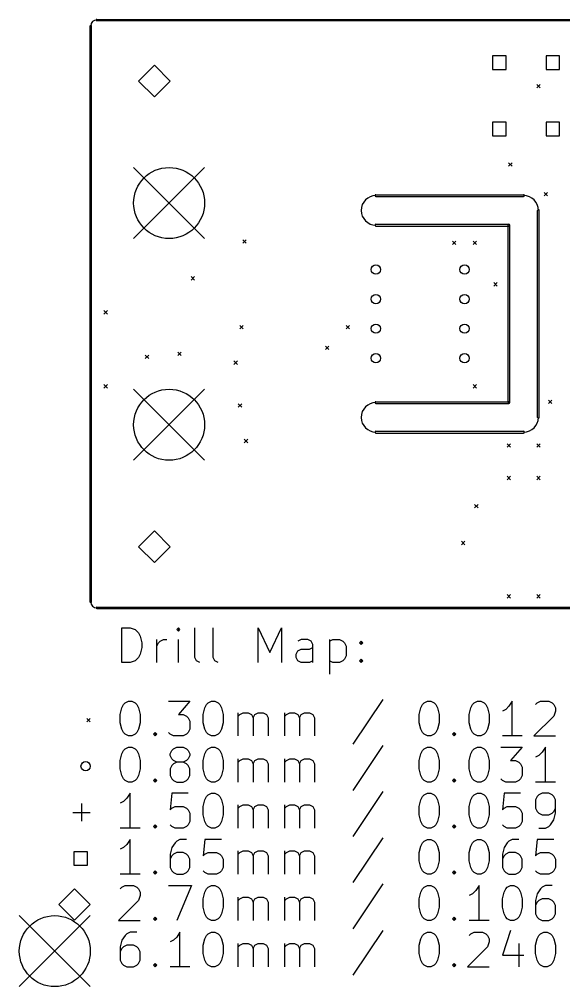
# Model space of a CAD drawing. Extents: x 98.2 to 183.9, y -141 to -57.9.
# Drawn here: x 98.2 to 145, y -141 to -57.9 of the extents above; entities that cross this region are included whole.
import ezdxf

# ---------------------------------------------------------------- set-up
doc = ezdxf.new("R2010")
doc.units = 0
doc.header["$MEASUREMENT"] = 0
doc.layers.add('BLACK', color=7, linetype='CONTINUOUS')

msp = doc.modelspace()

# ---------------------------------------------------------------- linework, layer by layer
at = {"layer": 'Black'}
for p, q in [((104.895, -57.885), (183.395, -57.885)), ((104.895, -57.985), (183.395, -57.985)), ((104.345, -107.935), (104.345, -58.435)), ((104.445, -107.935), (104.445, -58.435)), ((140.1, -61.027), (138.934, -61.027)), ((138.934, -61.027), (138.934, -62.193)), ((140.1, -62.193), (140.1, -61.027)), ((144.7, -61.027), (143.534, -61.027)), ((143.534, -61.027), (143.534, -62.193)), ((144.7, -62.193), (144.7, -61.027)), ((109.855, -61.835), (108.505, -63.185)), ((111.205, -63.185), (109.855, -61.835)), ((138.934, -62.193), (140.1, -62.193)), ((143.534, -62.193), (144.7, -62.193)), ((108.505, -63.185), (109.855, -64.535)), ((109.855, -64.535), (111.205, -63.185)), ((142.725, -63.477), (143.025, -63.777)), ((143.025, -63.477), (142.725, -63.777)), ((140.1, -66.727), (138.934, -66.727)), ((138.934, -66.727), (138.934, -67.893)), ((140.1, -67.893), (140.1, -66.727)), ((144.7, -66.727), (143.534, -66.727)), ((143.534, -66.727), (143.534, -67.893)), ((144.7, -67.893), (144.7, -66.727)), ((138.934, -67.893), (140.1, -67.893)), ((143.534, -67.893), (144.7, -67.893)), ((108.075, -70.612), (114.175, -76.712)), ((114.175, -70.612), (108.075, -76.712)), ((140.312, -70.208), (140.612, -70.508)), ((140.612, -70.208), (140.312, -70.508)), ((128.905, -72.95), (141.605, -72.95)), ((128.905, -73.1), (141.605, -73.1)), ((143.36, -72.748), (143.66, -73.048)), ((143.66, -72.748), (143.36, -73.048)), ((142.8, -92.075), (142.8, -74.295)), ((142.95, -92.075), (142.95, -74.295)), ((128.905, -75.49), (140.335, -75.49)), ((140.26, -90.805), (140.26, -75.565)), ((140.41, -90.805), (140.41, -75.565)), ((128.905, -75.64), (140.335, -75.64)), ((117.452, -76.812), (117.752, -77.112)), ((117.752, -76.812), (117.452, -77.112)), ((135.486, -76.939), (135.786, -77.239)), ((135.786, -76.939), (135.486, -77.239)), ((137.264, -76.939), (137.564, -77.239)), ((137.564, -76.939), (137.264, -77.239)), ((113.007, -79.987), (113.307, -80.287)), ((113.307, -79.987), (113.007, -80.287)), ((139.042, -80.495), (139.342, -80.795)), ((139.342, -80.495), (139.042, -80.795)), ((105.514, -82.908), (105.814, -83.208)), ((105.814, -82.908), (105.514, -83.208)), ((117.198, -84.178), (117.498, -84.478)), ((117.498, -84.178), (117.198, -84.478)), ((126.342, -84.178), (126.642, -84.478)), ((126.642, -84.178), (126.342, -84.478)), ((124.564, -85.956), (124.864, -86.256)), ((124.864, -85.956), (124.564, -86.256)), ((109.07, -86.718), (109.37, -87.018)), ((109.37, -86.718), (109.07, -87.018)), ((111.864, -86.464), (112.164, -86.764)), ((112.164, -86.464), (111.864, -86.764)), ((116.69, -87.226), (116.99, -87.526)), ((116.99, -87.226), (116.69, -87.526)), ((105.514, -89.258), (105.814, -89.558)), ((105.814, -89.258), (105.514, -89.558)), ((108.075, -89.66), (114.175, -95.76)), ((114.175, -89.66), (108.075, -95.76)), ((137.264, -89.258), (137.564, -89.558)), ((137.564, -89.258), (137.264, -89.558)), ((117.071, -90.909), (117.371, -91.209)), ((117.371, -90.909), (117.071, -91.209)), ((128.905, -90.73), (140.335, -90.73)), ((128.905, -90.88), (140.335, -90.88)), ((143.741, -90.591), (144.041, -90.891)), ((144.041, -90.591), (143.741, -90.891)), ((128.905, -93.27), (141.605, -93.27)), ((128.905, -93.42), (141.605, -93.42)), ((117.579, -93.957), (117.879, -94.257)), ((117.879, -93.957), (117.579, -94.257)), ((140.185, -94.338), (140.485, -94.638)), ((140.485, -94.338), (140.185, -94.638)), ((142.725, -94.338), (143.025, -94.638)), ((143.025, -94.338), (142.725, -94.638)), ((140.185, -97.132), (140.485, -97.432)), ((140.485, -97.132), (140.185, -97.432)), ((142.725, -97.132), (143.025, -97.432)), ((143.025, -97.132), (142.725, -97.432)), ((137.391, -99.545), (137.691, -99.845)), ((137.691, -99.545), (137.391, -99.845)), ((109.855, -101.835), (108.505, -103.185)), ((111.205, -103.185), (109.855, -101.835)), ((136.248, -102.72), (136.548, -103.02)), ((136.548, -102.72), (136.248, -103.02)), ((108.505, -103.185), (109.855, -104.535)), ((109.855, -104.535), (111.205, -103.185)), ((140.185, -107.292), (140.485, -107.592)), ((140.485, -107.292), (140.185, -107.592)), ((142.725, -107.292), (143.025, -107.592)), ((143.025, -107.292), (142.725, -107.592)), ((104.895, -108.385), (183.395, -108.385)), ((104.895, -108.485), (183.395, -108.485)), ((107.059, -113.142), (107.059, -110.142)), ((107.059, -110.142), (107.774, -110.142)), ((107.774, -110.142), (108.202, -110.285)), ((108.202, -110.285), (108.488, -110.571)), ((111.916, -110.142), (111.774, -110.285)), ((111.774, -110.285), (111.916, -110.428)), ((112.059, -110.285), (111.916, -110.142)), ((111.916, -110.142), (111.916, -110.428)), ((111.916, -110.428), (112.059, -110.285)), ((113.345, -112.714), (113.345, -110.142)), ((114.916, -112.714), (114.916, -110.142)), ((118.774, -113.142), (118.774, -110.142)), ((118.774, -110.142), (119.774, -112.285)), ((119.774, -112.285), (120.774, -110.142)), ((120.774, -110.142), (120.774, -113.142)), ((108.488, -110.571), (108.631, -110.856)), ((108.631, -110.856), (108.774, -111.428)), ((110.059, -113.142), (110.059, -111.142)), ((110.202, -111.428), (110.345, -111.285)), ((110.345, -111.285), (110.631, -111.142)), ((110.631, -111.142), (110.916, -111.142)), ((111.916, -113.142), (111.916, -111.142)), ((122.488, -111.142), (122.202, -111.285)), ((123.059, -111.142), (122.488, -111.142)), ((123.345, -111.285), (123.059, -111.142)), ((123.488, -111.571), (123.345, -111.285)), ((124.916, -111.142), (124.916, -114.142)), ((124.916, -111.285), (125.202, -111.142)), ((125.202, -111.142), (125.774, -111.142)), ((125.774, -111.142), (126.059, -111.285)), ((126.059, -111.285), (126.202, -111.428)), ((127.488, -111.428), (127.631, -111.285)), ((127.631, -111.285), (127.774, -111.428)), ((127.631, -111.285), (127.631, -111.571)), ((108.774, -111.856), (108.631, -112.428)), ((108.774, -111.428), (108.774, -111.856)), ((110.059, -111.714), (110.202, -111.428)), ((122.059, -112.428), (122.202, -112.142)), ((122.202, -112.142), (122.488, -111.999)), ((122.488, -111.999), (123.202, -111.999)), ((123.202, -111.999), (123.488, -111.856)), ((123.488, -113.142), (123.488, -111.571)), ((126.202, -111.428), (126.345, -111.714)), ((126.345, -111.714), (126.345, -112.571)), ((127.631, -111.571), (127.488, -111.428)), ((127.774, -111.428), (127.631, -111.571)), ((108.202, -112.999), (107.774, -113.142)), ((108.488, -112.714), (108.202, -112.999)), ((108.631, -112.428), (108.488, -112.714)), ((113.488, -112.999), (113.345, -112.714)), ((113.774, -113.142), (113.488, -112.999)), ((115.059, -112.999), (114.916, -112.714)), ((115.345, -113.142), (115.059, -112.999)), ((122.059, -112.714), (122.059, -112.428)), ((122.202, -112.999), (122.059, -112.714)), ((122.488, -113.142), (122.202, -112.999)), ((123.488, -112.999), (123.202, -113.142)), ((125.202, -113.142), (124.916, -112.999)), ((126.059, -112.999), (125.774, -113.142)), ((126.202, -112.856), (126.059, -112.999)), ((126.345, -112.571), (126.202, -112.856)), ((127.488, -112.999), (127.631, -112.856)), ((127.631, -113.142), (127.488, -112.999)), ((127.631, -112.856), (127.774, -112.999)), ((127.631, -112.856), (127.631, -113.142)), ((127.774, -112.999), (127.631, -113.142)), ((107.774, -113.142), (107.059, -113.142)), ((123.202, -113.142), (122.488, -113.142)), ((125.774, -113.142), (125.202, -113.142)), ((129.488, -116.299), (126.916, -120.156)), ((106.916, -117.585), (107.059, -117.014)), ((107.059, -117.014), (107.202, -116.728)), ((107.202, -116.728), (107.345, -116.585)), ((107.345, -116.585), (107.631, -116.442)), ((107.631, -116.442), (107.916, -116.442)), ((107.916, -116.442), (108.202, -116.585)), ((108.202, -116.585), (108.345, -116.728)), ((108.345, -116.728), (108.488, -117.014)), ((108.488, -117.014), (108.631, -117.585)), ((111.059, -116.442), (112.916, -116.442)), ((112.916, -116.442), (111.916, -117.585)), ((114.059, -117.585), (114.202, -117.014)), ((114.202, -117.014), (114.345, -116.728)), ((114.345, -116.728), (114.488, -116.585)), ((114.488, -116.585), (114.774, -116.442)), ((114.774, -116.442), (115.059, -116.442)), ((115.059, -116.442), (115.345, -116.585)), ((115.345, -116.585), (115.488, -116.728)), ((115.488, -116.728), (115.631, -117.014)), ((115.631, -117.014), (115.774, -117.585)), ((132.631, -117.585), (132.774, -117.014)), ((132.774, -117.014), (132.916, -116.728)), ((132.916, -116.728), (133.059, -116.585)), ((133.059, -116.585), (133.345, -116.442)), ((133.345, -116.442), (133.631, -116.442)), ((133.631, -116.442), (133.916, -116.585)), ((133.916, -116.585), (134.059, -116.728)), ((134.059, -116.728), (134.202, -117.014)), ((134.202, -117.014), (134.345, -117.585)), ((136.916, -117.585), (137.059, -117.014)), ((137.059, -117.014), (137.202, -116.728)), ((137.202, -116.728), (137.345, -116.585)), ((137.345, -116.585), (137.631, -116.442)), ((137.631, -116.442), (137.916, -116.442)), ((137.916, -116.442), (138.202, -116.585)), ((138.202, -116.585), (138.345, -116.728)), ((138.345, -116.728), (138.488, -117.014)), ((138.488, -117.014), (138.631, -117.585)), ((140.059, -117.156), (139.774, -117.299)), ((140.345, -116.871), (140.059, -117.156)), ((140.631, -116.442), (140.345, -116.871)), ((140.631, -119.442), (140.631, -116.442)), ((142.631, -116.728), (142.774, -116.585)), ((142.774, -116.585), (143.059, -116.442)), ((143.059, -116.442), (143.774, -116.442)), ((143.774, -116.442), (144.059, -116.585)), ((144.059, -116.585), (144.202, -116.728)), ((144.202, -116.728), (144.345, -117.014)), ((144.345, -117.014), (144.345, -117.299)), ((104.045, -117.935), (104.345, -118.235)), ((104.345, -117.935), (104.045, -118.235)), ((106.916, -118.299), (106.916, -117.585)), ((108.631, -117.585), (108.631, -118.299)), ((111.916, -117.585), (112.345, -117.585)), ((112.345, -117.585), (112.631, -117.728)), ((112.631, -117.728), (112.774, -117.871)), ((112.774, -117.871), (112.916, -118.156)), ((114.059, -118.299), (114.059, -117.585)), ((115.774, -117.585), (115.774, -118.299)), ((117.059, -119.442), (117.059, -117.442)), ((117.059, -117.728), (117.202, -117.585)), ((117.202, -117.585), (117.488, -117.442)), ((117.488, -117.442), (117.916, -117.442)), ((117.916, -117.442), (118.202, -117.585)), ((118.202, -117.585), (118.345, -117.871)), ((118.345, -117.871), (118.488, -117.585)), ((118.345, -117.871), (118.345, -119.442)), ((118.488, -117.585), (118.774, -117.442)), ((118.774, -117.442), (119.202, -117.442)), ((119.202, -117.442), (119.488, -117.585)), ((119.488, -117.585), (119.631, -117.871)), ((119.631, -117.871), (119.631, -119.442)), ((121.059, -119.442), (121.059, -117.442)), ((121.059, -117.728), (121.202, -117.585)), ((121.202, -117.585), (121.488, -117.442)), ((121.488, -117.442), (121.916, -117.442)), ((121.916, -117.442), (122.202, -117.585)), ((122.202, -117.585), (122.345, -117.871)), ((122.345, -117.871), (122.488, -117.585)), ((122.345, -117.871), (122.345, -119.442)), ((122.488, -117.585), (122.774, -117.442)), ((122.774, -117.442), (123.202, -117.442)), ((123.202, -117.442), (123.488, -117.585)), ((123.488, -117.585), (123.631, -117.871)), ((123.631, -117.871), (123.631, -119.442)), ((132.631, -118.299), (132.631, -117.585)), ((134.345, -117.585), (134.345, -118.299)), ((136.916, -118.299), (136.916, -117.585)), ((138.631, -117.585), (138.631, -118.299)), ((144.202, -117.728), (142.488, -119.442)), ((144.345, -117.299), (144.202, -117.728)), ((107.059, -118.871), (106.916, -118.299)), ((108.631, -118.299), (108.488, -118.871)), ((112.916, -118.156), (112.916, -118.871)), ((114.202, -118.871), (114.059, -118.299)), ((115.774, -118.299), (115.631, -118.871)), ((132.774, -118.871), (132.631, -118.299)), ((134.345, -118.299), (134.202, -118.871)), ((137.059, -118.871), (136.916, -118.299)), ((138.631, -118.299), (138.488, -118.871)), ((107.202, -119.156), (107.059, -118.871)), ((107.345, -119.299), (107.202, -119.156)), ((107.631, -119.442), (107.345, -119.299)), ((107.916, -119.442), (107.631, -119.442)), ((108.202, -119.299), (107.916, -119.442)), ((108.345, -119.156), (108.202, -119.299)), ((108.488, -118.871), (108.345, -119.156)), ((109.774, -119.299), (109.916, -119.156)), ((109.916, -119.442), (109.774, -119.299)), ((109.916, -119.156), (110.059, -119.299)), ((109.916, -119.156), (109.916, -119.442)), ((110.059, -119.299), (109.916, -119.442)), ((111.202, -119.299), (111.059, -119.156)), ((111.488, -119.442), (111.202, -119.299)), ((112.345, -119.442), (111.488, -119.442)), ((112.631, -119.299), (112.345, -119.442)), ((112.774, -119.156), (112.631, -119.299)), ((112.916, -118.871), (112.774, -119.156)), ((114.345, -119.156), (114.202, -118.871)), ((114.488, -119.299), (114.345, -119.156)), ((114.774, -119.442), (114.488, -119.299)), ((115.059, -119.442), (114.774, -119.442)), ((115.345, -119.299), (115.059, -119.442)), ((115.488, -119.156), (115.345, -119.299)), ((115.631, -118.871), (115.488, -119.156)), ((132.916, -119.156), (132.774, -118.871)), ((133.059, -119.299), (132.916, -119.156)), ((133.345, -119.442), (133.059, -119.299)), ((133.631, -119.442), (133.345, -119.442)), ((133.916, -119.299), (133.631, -119.442)), ((134.059, -119.156), (133.916, -119.299)), ((134.202, -118.871), (134.059, -119.156)), ((135.488, -119.299), (135.631, -119.156)), ((135.631, -119.442), (135.488, -119.299)), ((135.631, -119.156), (135.774, -119.299)), ((135.631, -119.156), (135.631, -119.442)), ((135.774, -119.299), (135.631, -119.442)), ((137.202, -119.156), (137.059, -118.871)), ((137.345, -119.299), (137.202, -119.156)), ((137.631, -119.442), (137.345, -119.299)), ((137.916, -119.442), (137.631, -119.442)), ((138.202, -119.299), (137.916, -119.442)), ((138.345, -119.156), (138.202, -119.299)), ((138.488, -118.871), (138.345, -119.156)), ((141.488, -119.442), (139.774, -119.442)), ((142.488, -119.442), (144.345, -119.442)), ((107.345, -120.545), (107.631, -120.402)), ((107.631, -120.402), (107.916, -120.402)), ((107.916, -120.402), (108.202, -120.545)), ((111.488, -120.545), (111.774, -120.402)), ((111.774, -120.402), (112.345, -120.402)), ((112.345, -120.402), (112.631, -120.545)), ((114.488, -120.545), (114.774, -120.402)), ((114.774, -120.402), (115.059, -120.402)), ((115.059, -120.402), (115.345, -120.545)), ((129.488, -120.259), (126.916, -124.116)), ((133.059, -120.545), (133.345, -120.402)), ((133.345, -120.402), (133.631, -120.402)), ((133.631, -120.402), (133.916, -120.545)), ((137.345, -120.545), (137.631, -120.402)), ((137.631, -120.402), (137.916, -120.402)), ((137.916, -120.402), (138.202, -120.545)), ((139.631, -120.402), (141.488, -120.402)), ((141.488, -120.402), (140.488, -121.545)), ((143.488, -120.402), (143.202, -120.831)), ((143.488, -123.402), (143.488, -120.402)), ((106.916, -121.545), (107.059, -120.974)), ((107.059, -120.974), (107.202, -120.688)), ((107.202, -120.688), (107.345, -120.545)), ((108.202, -120.545), (108.345, -120.688)), ((108.345, -120.688), (108.488, -120.974)), ((108.488, -120.974), (108.631, -121.545)), ((111.202, -120.974), (111.345, -120.688)), ((111.202, -121.116), (111.202, -120.974)), ((111.345, -121.402), (111.202, -121.116)), ((111.345, -120.688), (111.488, -120.545)), ((112.631, -120.545), (112.774, -120.688)), ((112.774, -120.688), (112.916, -120.974)), ((112.916, -121.116), (112.774, -121.402)), ((112.916, -120.974), (112.916, -121.116)), ((114.059, -121.545), (114.202, -120.974)), ((114.202, -120.974), (114.345, -120.688)), ((114.345, -120.688), (114.488, -120.545)), ((115.345, -120.545), (115.488, -120.688)), ((115.488, -120.688), (115.631, -120.974)), ((115.631, -120.974), (115.774, -121.545)), ((132.631, -121.545), (132.774, -120.974)), ((132.774, -120.974), (132.916, -120.688)), ((132.916, -120.688), (133.059, -120.545)), ((133.916, -120.545), (134.059, -120.688)), ((134.059, -120.688), (134.202, -120.974)), ((134.202, -120.974), (134.345, -121.545)), ((136.916, -121.545), (137.059, -120.974)), ((137.059, -120.974), (137.202, -120.688)), ((137.202, -120.688), (137.345, -120.545)), ((138.202, -120.545), (138.345, -120.688)), ((138.345, -120.688), (138.488, -120.974)), ((138.488, -120.974), (138.631, -121.545)), ((142.916, -121.116), (142.631, -121.259)), ((143.202, -120.831), (142.916, -121.116)), ((106.916, -122.259), (106.916, -121.545)), ((108.631, -121.545), (108.631, -122.259)), ((111.345, -121.974), (111.202, -122.259)), ((111.488, -121.545), (111.345, -121.402)), ((111.488, -121.831), (111.345, -121.974)), ((111.774, -121.688), (111.488, -121.545)), ((111.774, -121.688), (111.488, -121.831)), ((112.345, -121.688), (111.774, -121.688)), ((112.631, -121.545), (112.345, -121.688)), ((112.631, -121.831), (112.345, -121.688)), ((112.774, -121.402), (112.631, -121.545)), ((112.774, -121.974), (112.631, -121.831)), ((112.916, -122.259), (112.774, -121.974)), ((114.059, -122.259), (114.059, -121.545)), ((115.774, -121.545), (115.774, -122.259)), ((117.059, -123.402), (117.059, -121.402)), ((117.059, -121.688), (117.202, -121.545)), ((117.202, -121.545), (117.488, -121.402)), ((117.488, -121.402), (117.916, -121.402)), ((117.916, -121.402), (118.202, -121.545)), ((118.202, -121.545), (118.345, -121.831)), ((118.345, -121.831), (118.488, -121.545)), ((118.345, -121.831), (118.345, -123.402)), ((118.488, -121.545), (118.774, -121.402)), ((118.774, -121.402), (119.202, -121.402)), ((119.202, -121.402), (119.488, -121.545)), ((119.488, -121.545), (119.631, -121.831)), ((119.631, -121.831), (119.631, -123.402)), ((121.059, -123.402), (121.059, -121.402)), ((121.059, -121.688), (121.202, -121.545)), ((121.202, -121.545), (121.488, -121.402)), ((121.488, -121.402), (121.916, -121.402)), ((121.916, -121.402), (122.202, -121.545)), ((122.202, -121.545), (122.345, -121.831)), ((122.345, -121.831), (122.488, -121.545)), ((122.345, -121.831), (122.345, -123.402)), ((122.488, -121.545), (122.774, -121.402)), ((122.774, -121.402), (123.202, -121.402)), ((123.202, -121.402), (123.488, -121.545)), ((123.488, -121.545), (123.631, -121.831)), ((123.631, -121.831), (123.631, -123.402)), ((132.631, -122.259), (132.631, -121.545)), ((134.345, -121.545), (134.345, -122.259)), ((136.916, -122.259), (136.916, -121.545)), ((138.631, -121.545), (138.631, -122.259)), ((140.488, -121.545), (140.916, -121.545)), ((140.916, -121.545), (141.202, -121.688)), ((141.202, -121.688), (141.345, -121.831)), ((141.345, -121.831), (141.488, -122.116)), ((141.488, -122.116), (141.488, -122.831)), ((107.059, -122.831), (106.916, -122.259)), ((107.202, -123.116), (107.059, -122.831)), ((108.488, -122.831), (108.345, -123.116)), ((108.631, -122.259), (108.488, -122.831)), ((111.202, -122.259), (111.202, -122.831)), ((111.202, -122.831), (111.345, -123.116)), ((112.774, -123.116), (112.916, -122.831)), ((112.916, -122.831), (112.916, -122.259)), ((114.202, -122.831), (114.059, -122.259)), ((114.345, -123.116), (114.202, -122.831)), ((115.631, -122.831), (115.488, -123.116)), ((115.774, -122.259), (115.631, -122.831)), ((132.774, -122.831), (132.631, -122.259)), ((132.916, -123.116), (132.774, -122.831)), ((134.202, -122.831), (134.059, -123.116)), ((134.345, -122.259), (134.202, -122.831)), ((137.059, -122.831), (136.916, -122.259)), ((137.202, -123.116), (137.059, -122.831)), ((138.488, -122.831), (138.345, -123.116)), ((138.631, -122.259), (138.488, -122.831)), ((141.488, -122.831), (141.345, -123.116)), ((107.345, -123.259), (107.202, -123.116)), ((107.631, -123.402), (107.345, -123.259)), ((107.916, -123.402), (107.631, -123.402)), ((108.202, -123.259), (107.916, -123.402)), ((108.345, -123.116), (108.202, -123.259)), ((109.774, -123.259), (109.916, -123.116)), ((109.916, -123.402), (109.774, -123.259)), ((109.916, -123.116), (110.059, -123.259)), ((109.916, -123.116), (109.916, -123.402)), ((110.059, -123.259), (109.916, -123.402)), ((111.345, -123.116), (111.488, -123.259)), ((111.488, -123.259), (111.774, -123.402)), ((111.774, -123.402), (112.345, -123.402)), ((112.345, -123.402), (112.631, -123.259)), ((112.631, -123.259), (112.774, -123.116)), ((114.488, -123.259), (114.345, -123.116)), ((114.774, -123.402), (114.488, -123.259)), ((115.059, -123.402), (114.774, -123.402)), ((115.345, -123.259), (115.059, -123.402)), ((115.488, -123.116), (115.345, -123.259)), ((133.059, -123.259), (132.916, -123.116)), ((133.345, -123.402), (133.059, -123.259)), ((133.631, -123.402), (133.345, -123.402)), ((133.916, -123.259), (133.631, -123.402)), ((134.059, -123.116), (133.916, -123.259)), ((135.488, -123.259), (135.631, -123.116)), ((135.631, -123.402), (135.488, -123.259)), ((135.631, -123.116), (135.774, -123.259)), ((135.631, -123.116), (135.631, -123.402)), ((135.774, -123.259), (135.631, -123.402)), ((137.345, -123.259), (137.202, -123.116)), ((137.631, -123.402), (137.345, -123.259)), ((137.916, -123.402), (137.631, -123.402)), ((138.202, -123.259), (137.916, -123.402)), ((138.345, -123.116), (138.202, -123.259)), ((139.774, -123.259), (139.631, -123.116)), ((140.059, -123.402), (139.774, -123.259)), ((140.916, -123.402), (140.059, -123.402)), ((141.202, -123.259), (140.916, -123.402)), ((141.345, -123.116), (141.202, -123.259)), ((144.345, -123.402), (142.631, -123.402)), ((107.774, -124.362), (107.488, -124.791)), ((107.774, -127.362), (107.774, -124.362)), ((111.345, -124.362), (111.202, -125.791)), ((112.774, -124.362), (111.345, -124.362)), ((114.345, -124.648), (114.488, -124.505)), ((114.488, -124.505), (114.774, -124.362)), ((114.774, -124.362), (115.059, -124.362)), ((115.059, -124.362), (115.345, -124.505)), ((115.345, -124.505), (115.488, -124.648)), ((129.488, -124.219), (126.916, -128.076)), ((132.916, -124.648), (133.059, -124.505)), ((133.059, -124.505), (133.345, -124.362)), ((133.345, -124.362), (133.631, -124.362)), ((133.631, -124.362), (133.916, -124.505)), ((133.916, -124.505), (134.059, -124.648)), ((137.202, -124.648), (137.345, -124.505)), ((137.345, -124.505), (137.631, -124.362)), ((137.631, -124.362), (137.916, -124.362)), ((137.916, -124.362), (138.202, -124.505)), ((138.202, -124.505), (138.345, -124.648)), ((139.916, -124.362), (139.774, -125.791)), ((141.345, -124.362), (139.916, -124.362)), ((142.916, -124.505), (142.774, -124.648)), ((143.202, -124.362), (142.916, -124.505)), ((143.774, -124.362), (143.202, -124.362)), ((144.059, -124.505), (143.774, -124.362)), ((144.202, -124.648), (144.059, -124.505)), ((103.595, -125.255), (103.595, -126.755)), ((107.202, -125.076), (106.916, -125.219)), ((107.488, -124.791), (107.202, -125.076)), ((114.059, -125.505), (114.202, -124.934)), ((114.202, -124.934), (114.345, -124.648)), ((115.488, -124.648), (115.631, -124.934)), ((115.631, -124.934), (115.774, -125.505)), ((117.059, -127.362), (117.059, -125.362)), ((117.202, -125.505), (117.488, -125.362)), ((117.488, -125.362), (117.916, -125.362)), ((117.916, -125.362), (118.202, -125.505)), ((118.488, -125.505), (118.774, -125.362)), ((118.774, -125.362), (119.202, -125.362)), ((119.202, -125.362), (119.488, -125.505)), ((121.059, -127.362), (121.059, -125.362)), ((121.202, -125.505), (121.488, -125.362)), ((121.488, -125.362), (121.916, -125.362)), ((121.916, -125.362), (122.202, -125.505)), ((122.488, -125.505), (122.774, -125.362)), ((122.774, -125.362), (123.202, -125.362)), ((123.202, -125.362), (123.488, -125.505)), ((132.631, -125.505), (132.774, -124.934)), ((132.774, -124.934), (132.916, -124.648)), ((134.059, -124.648), (134.202, -124.934)), ((134.202, -124.934), (134.345, -125.505)), ((136.916, -125.505), (137.059, -124.934)), ((137.059, -124.934), (137.202, -124.648)), ((138.345, -124.648), (138.488, -124.934)), ((138.488, -124.934), (138.631, -125.505)), ((142.774, -124.648), (142.631, -124.934)), ((142.631, -124.934), (142.631, -125.648)), ((144.345, -124.934), (144.202, -124.648)), ((144.345, -126.076), (144.345, -124.934)), ((102.845, -126.005), (104.345, -126.005)), ((111.202, -125.791), (111.345, -125.648)), ((111.345, -125.648), (111.631, -125.505)), ((111.631, -125.505), (112.345, -125.505)), ((112.345, -125.505), (112.631, -125.648)), ((112.631, -125.648), (112.774, -125.791)), ((112.774, -125.791), (112.916, -126.076)), ((112.916, -126.076), (112.916, -126.791)), ((114.059, -126.219), (114.059, -125.505)), ((114.202, -126.791), (114.059, -126.219)), ((115.774, -126.219), (115.631, -126.791)), ((115.774, -125.505), (115.774, -126.219)), ((117.059, -125.648), (117.202, -125.505)), ((118.202, -125.505), (118.345, -125.791)), ((118.345, -125.791), (118.488, -125.505)), ((118.345, -125.791), (118.345, -127.362)), ((119.488, -125.505), (119.631, -125.791)), ((119.631, -125.791), (119.631, -127.362)), ((121.059, -125.648), (121.202, -125.505)), ((122.202, -125.505), (122.345, -125.791)), ((122.345, -125.791), (122.488, -125.505)), ((122.345, -125.791), (122.345, -127.362)), ((123.488, -125.505), (123.631, -125.791)), ((123.631, -125.791), (123.631, -127.362)), ((132.631, -126.219), (132.631, -125.505)), ((132.774, -126.791), (132.631, -126.219)), ((134.345, -126.219), (134.202, -126.791)), ((134.345, -125.505), (134.345, -126.219)), ((136.916, -126.219), (136.916, -125.505)), ((137.059, -126.791), (136.916, -126.219)), ((138.631, -126.219), (138.488, -126.791)), ((138.631, -125.505), (138.631, -126.219)), ((139.774, -125.791), (139.916, -125.648)), ((139.916, -125.648), (140.202, -125.505)), ((140.202, -125.505), (140.916, -125.505)), ((140.916, -125.505), (141.202, -125.648)), ((141.202, -125.648), (141.345, -125.791)), ((141.345, -125.791), (141.488, -126.076)), ((141.488, -126.076), (141.488, -126.791)), ((142.631, -125.648), (142.774, -125.934)), ((142.774, -125.934), (142.916, -126.076)), ((142.916, -126.076), (143.202, -126.219)), ((143.202, -126.219), (143.774, -126.219)), ((143.774, -126.219), (144.059, -126.076)), ((144.059, -126.076), (144.202, -125.934)), ((144.202, -125.934), (144.345, -125.648)), ((144.202, -126.648), (144.345, -126.076)), ((109.774, -127.219), (109.916, -127.076)), ((109.916, -127.076), (110.059, -127.219)), ((109.916, -127.076), (109.916, -127.362)), ((111.345, -127.219), (111.202, -127.076)), ((112.774, -127.076), (112.631, -127.219)), ((112.916, -126.791), (112.774, -127.076)), ((114.345, -127.076), (114.202, -126.791)), ((114.488, -127.219), (114.345, -127.076)), ((115.488, -127.076), (115.345, -127.219)), ((115.631, -126.791), (115.488, -127.076)), ((132.916, -127.076), (132.774, -126.791)), ((133.059, -127.219), (132.916, -127.076)), ((134.059, -127.076), (133.916, -127.219)), ((134.202, -126.791), (134.059, -127.076)), ((135.488, -127.219), (135.631, -127.076)), ((135.631, -127.076), (135.774, -127.219)), ((135.631, -127.076), (135.631, -127.362)), ((137.202, -127.076), (137.059, -126.791)), ((137.345, -127.219), (137.202, -127.076)), ((138.345, -127.076), (138.202, -127.219)), ((138.488, -126.791), (138.345, -127.076)), ((139.916, -127.219), (139.774, -127.076)), ((141.345, -127.076), (141.202, -127.219)), ((141.488, -126.791), (141.345, -127.076)), ((143.774, -127.219), (143.916, -127.076)), ((143.916, -127.076), (144.202, -126.648)), ((108.631, -127.362), (106.916, -127.362)), ((109.916, -127.362), (109.774, -127.219)), ((110.059, -127.219), (109.916, -127.362)), ((111.631, -127.362), (111.345, -127.219)), ((112.345, -127.362), (111.631, -127.362)), ((112.631, -127.219), (112.345, -127.362)), ((114.774, -127.362), (114.488, -127.219)), ((115.059, -127.362), (114.774, -127.362)), ((115.345, -127.219), (115.059, -127.362)), ((133.345, -127.362), (133.059, -127.219)), ((133.631, -127.362), (133.345, -127.362)), ((133.916, -127.219), (133.631, -127.362)), ((135.631, -127.362), (135.488, -127.219)), ((135.774, -127.219), (135.631, -127.362)), ((137.631, -127.362), (137.345, -127.219)), ((137.916, -127.362), (137.631, -127.362)), ((138.202, -127.219), (137.916, -127.362)), ((140.202, -127.362), (139.916, -127.219)), ((140.916, -127.362), (140.202, -127.362)), ((141.202, -127.219), (140.916, -127.362)), ((142.916, -127.362), (143.488, -127.362)), ((143.488, -127.362), (143.774, -127.219)), ((107.488, -128.751), (107.202, -129.036)), ((107.774, -128.322), (107.488, -128.751)), ((107.774, -131.322), (107.774, -128.322)), ((111.631, -128.608), (111.345, -129.036)), ((111.774, -128.465), (111.631, -128.608)), ((112.059, -128.322), (111.774, -128.465)), ((112.631, -128.322), (112.059, -128.322)), ((114.202, -128.322), (114.059, -129.751)), ((115.631, -128.322), (114.202, -128.322)), ((129.488, -128.179), (126.916, -132.036)), ((132.774, -128.894), (132.916, -128.608)), ((132.916, -128.608), (133.059, -128.465)), ((133.059, -128.465), (133.345, -128.322)), ((133.345, -128.322), (133.631, -128.322)), ((133.631, -128.322), (133.916, -128.465)), ((133.916, -128.465), (134.059, -128.608)), ((134.059, -128.608), (134.202, -128.894)), ((137.059, -128.894), (137.202, -128.608)), ((137.202, -128.608), (137.345, -128.465)), ((137.345, -128.465), (137.631, -128.322)), ((137.631, -128.322), (137.916, -128.322)), ((137.916, -128.322), (138.202, -128.465)), ((138.202, -128.465), (138.345, -128.608)), ((138.345, -128.608), (138.488, -128.894)), ((140.202, -128.608), (139.916, -129.036)), ((140.345, -128.465), (140.202, -128.608)), ((140.631, -128.322), (140.345, -128.465)), ((141.202, -128.322), (140.631, -128.322)), ((142.774, -128.322), (142.631, -129.751)), ((144.202, -128.322), (142.774, -128.322)), ((104.103, -129.382), (102.937, -129.382)), ((102.937, -129.382), (102.937, -130.548)), ((104.103, -130.548), (104.103, -129.382)), ((107.202, -129.036), (106.916, -129.179)), ((111.345, -129.036), (111.202, -129.608)), ((111.202, -129.608), (111.202, -130.751)), ((111.488, -129.608), (111.345, -129.751)), ((111.774, -129.465), (111.488, -129.608)), ((112.345, -129.465), (111.774, -129.465)), ((112.631, -129.608), (112.345, -129.465)), ((112.774, -129.751), (112.631, -129.608)), ((114.059, -129.751), (114.202, -129.608)), ((114.202, -129.608), (114.488, -129.465)), ((114.488, -129.465), (115.202, -129.465)), ((115.202, -129.465), (115.488, -129.608)), ((115.488, -129.608), (115.631, -129.751)), ((117.059, -131.322), (117.059, -129.322)), ((117.059, -129.608), (117.202, -129.465)), ((117.202, -129.465), (117.488, -129.322)), ((117.488, -129.322), (117.916, -129.322)), ((117.916, -129.322), (118.202, -129.465)), ((118.202, -129.465), (118.345, -129.751)), ((118.345, -129.751), (118.488, -129.465)), ((118.488, -129.465), (118.774, -129.322)), ((118.774, -129.322), (119.202, -129.322)), ((119.202, -129.322), (119.488, -129.465)), ((119.488, -129.465), (119.631, -129.751)), ((121.059, -131.322), (121.059, -129.322)), ((121.059, -129.608), (121.202, -129.465)), ((121.202, -129.465), (121.488, -129.322)), ((121.488, -129.322), (121.916, -129.322)), ((121.916, -129.322), (122.202, -129.465)), ((122.202, -129.465), (122.345, -129.751)), ((122.345, -129.751), (122.488, -129.465)), ((122.488, -129.465), (122.774, -129.322)), ((122.774, -129.322), (123.202, -129.322)), ((123.202, -129.322), (123.488, -129.465)), ((123.488, -129.465), (123.631, -129.751)), ((132.631, -129.465), (132.774, -128.894)), ((132.631, -130.179), (132.631, -129.465)), ((134.202, -128.894), (134.345, -129.465)), ((134.345, -129.465), (134.345, -130.179)), ((136.916, -129.465), (137.059, -128.894)), ((136.916, -130.179), (136.916, -129.465)), ((138.488, -128.894), (138.631, -129.465)), ((138.631, -129.465), (138.631, -130.179)), ((139.916, -129.036), (139.774, -129.608)), ((139.774, -129.608), (139.774, -130.751)), ((140.059, -129.608), (139.916, -129.751)), ((140.345, -129.465), (140.059, -129.608)), ((140.916, -129.465), (140.345, -129.465)), ((141.202, -129.608), (140.916, -129.465)), ((141.345, -129.751), (141.202, -129.608)), ((142.631, -129.751), (142.774, -129.608)), ((142.774, -129.608), (143.059, -129.465)), ((143.059, -129.465), (143.774, -129.465)), ((143.774, -129.465), (144.059, -129.608)), ((144.059, -129.608), (144.202, -129.751)), ((111.345, -129.751), (111.202, -130.036)), ((112.916, -130.036), (112.774, -129.751)), ((112.916, -130.751), (112.916, -130.036)), ((115.631, -129.751), (115.774, -130.036)), ((115.774, -130.036), (115.774, -130.751)), ((118.345, -129.751), (118.345, -131.322)), ((119.631, -129.751), (119.631, -131.322)), ((122.345, -129.751), (122.345, -131.322)), ((123.631, -129.751), (123.631, -131.322)), ((132.774, -130.751), (132.631, -130.179)), ((134.345, -130.179), (134.202, -130.751)), ((137.059, -130.751), (136.916, -130.179)), ((138.631, -130.179), (138.488, -130.751)), ((139.916, -129.751), (139.774, -130.036)), ((141.488, -130.036), (141.345, -129.751)), ((141.488, -130.751), (141.488, -130.036)), ((144.202, -129.751), (144.345, -130.036)), ((144.345, -130.036), (144.345, -130.751)), ((102.937, -130.548), (104.103, -130.548)), ((109.774, -131.179), (109.916, -131.036)), ((109.916, -131.322), (109.774, -131.179)), ((109.916, -131.036), (110.059, -131.179)), ((109.916, -131.036), (109.916, -131.322)), ((110.059, -131.179), (109.916, -131.322)), ((111.202, -130.751), (111.345, -131.036)), ((111.345, -131.036), (111.488, -131.179)), ((111.488, -131.179), (111.774, -131.322)), ((112.345, -131.322), (112.631, -131.179)), ((112.631, -131.179), (112.774, -131.036)), ((112.774, -131.036), (112.916, -130.751)), ((114.202, -131.179), (114.059, -131.036)), ((114.488, -131.322), (114.202, -131.179)), ((115.488, -131.179), (115.202, -131.322)), ((115.631, -131.036), (115.488, -131.179)), ((115.774, -130.751), (115.631, -131.036)), ((132.916, -131.036), (132.774, -130.751)), ((133.059, -131.179), (132.916, -131.036)), ((133.345, -131.322), (133.059, -131.179)), ((133.916, -131.179), (133.631, -131.322)), ((134.059, -131.036), (133.916, -131.179)), ((134.202, -130.751), (134.059, -131.036)), ((135.488, -131.179), (135.631, -131.036)), ((135.631, -131.322), (135.488, -131.179)), ((135.631, -131.036), (135.774, -131.179)), ((135.631, -131.036), (135.631, -131.322)), ((135.774, -131.179), (135.631, -131.322)), ((137.202, -131.036), (137.059, -130.751)), ((137.345, -131.179), (137.202, -131.036)), ((137.631, -131.322), (137.345, -131.179)), ((138.202, -131.179), (137.916, -131.322)), ((138.345, -131.036), (138.202, -131.179)), ((138.488, -130.751), (138.345, -131.036)), ((139.774, -130.751), (139.916, -131.036)), ((139.916, -131.036), (140.059, -131.179)), ((140.059, -131.179), (140.345, -131.322)), ((140.916, -131.322), (141.202, -131.179)), ((141.202, -131.179), (141.345, -131.036)), ((141.345, -131.036), (141.488, -130.751)), ((142.774, -131.179), (142.631, -131.036)), ((143.059, -131.322), (142.774, -131.179)), ((144.059, -131.179), (143.774, -131.322)), ((144.202, -131.036), (144.059, -131.179)), ((144.345, -130.751), (144.202, -131.036)), ((108.631, -131.322), (106.916, -131.322)), ((111.774, -131.322), (112.345, -131.322)), ((115.202, -131.322), (114.488, -131.322)), ((133.631, -131.322), (133.345, -131.322)), ((137.916, -131.322), (137.631, -131.322)), ((140.345, -131.322), (140.916, -131.322)), ((143.774, -131.322), (143.059, -131.322)), ((102.995, -132.575), (101.645, -133.925)), ((104.345, -133.925), (102.995, -132.575)), ((106.916, -132.568), (107.059, -132.425)), ((107.059, -132.425), (107.345, -132.282)), ((107.345, -132.282), (108.059, -132.282)), ((108.059, -132.282), (108.345, -132.425)), ((108.345, -132.425), (108.488, -132.568)), ((108.488, -132.568), (108.631, -132.854)), ((108.631, -132.854), (108.631, -133.139)), ((111.059, -132.282), (113.059, -132.282)), ((113.059, -132.282), (111.774, -135.282)), ((114.059, -133.425), (114.202, -132.854)), ((114.202, -132.854), (114.345, -132.568)), ((114.345, -132.568), (114.488, -132.425)), ((114.488, -132.425), (114.774, -132.282)), ((114.774, -132.282), (115.059, -132.282)), ((115.059, -132.282), (115.345, -132.425)), ((115.345, -132.425), (115.488, -132.568)), ((115.488, -132.568), (115.631, -132.854)), ((115.631, -132.854), (115.774, -133.425)), ((129.488, -132.139), (126.916, -135.996)), ((132.631, -133.425), (132.774, -132.854)), ((132.774, -132.854), (132.916, -132.568)), ((132.916, -132.568), (133.059, -132.425)), ((133.059, -132.425), (133.345, -132.282)), ((133.345, -132.282), (133.631, -132.282)), ((133.631, -132.282), (133.916, -132.425)), ((133.916, -132.425), (134.059, -132.568)), ((134.059, -132.568), (134.202, -132.854)), ((134.202, -132.854), (134.345, -133.425)), ((137.488, -132.711), (137.202, -132.996)), ((137.774, -132.282), (137.488, -132.711)), ((137.774, -135.282), (137.774, -132.282)), ((139.774, -133.425), (139.916, -132.854)), ((139.916, -132.854), (140.059, -132.568)), ((140.059, -132.568), (140.202, -132.425)), ((140.202, -132.425), (140.488, -132.282)), ((140.488, -132.282), (140.774, -132.282)), ((140.774, -132.282), (141.059, -132.425)), ((141.059, -132.425), (141.202, -132.568)), ((141.202, -132.568), (141.345, -132.854)), ((141.345, -132.854), (141.488, -133.425)), ((143.059, -132.568), (142.774, -132.996)), ((143.202, -132.425), (143.059, -132.568)), ((143.488, -132.282), (143.202, -132.425)), ((144.059, -132.282), (143.488, -132.282)), ((108.488, -133.568), (106.774, -135.282)), ((108.631, -133.139), (108.488, -133.568)), ((114.059, -134.139), (114.059, -133.425)), ((115.774, -133.425), (115.774, -134.139)), ((117.059, -135.282), (117.059, -133.282)), ((117.059, -133.568), (117.202, -133.425)), ((117.202, -133.425), (117.488, -133.282)), ((117.488, -133.282), (117.916, -133.282)), ((117.916, -133.282), (118.202, -133.425)), ((118.202, -133.425), (118.345, -133.711)), ((118.345, -133.711), (118.488, -133.425)), ((118.345, -133.711), (118.345, -135.282)), ((118.488, -133.425), (118.774, -133.282)), ((118.774, -133.282), (119.202, -133.282)), ((119.202, -133.282), (119.488, -133.425)), ((119.488, -133.425), (119.631, -133.711)), ((119.631, -133.711), (119.631, -135.282)), ((121.059, -135.282), (121.059, -133.282)), ((121.059, -133.568), (121.202, -133.425)), ((121.202, -133.425), (121.488, -133.282)), ((121.488, -133.282), (121.916, -133.282)), ((121.916, -133.282), (122.202, -133.425)), ((122.202, -133.425), (122.345, -133.711)), ((122.345, -133.711), (122.488, -133.425)), ((122.345, -133.711), (122.345, -135.282)), ((122.488, -133.425), (122.774, -133.282)), ((122.774, -133.282), (123.202, -133.282)), ((123.202, -133.282), (123.488, -133.425)), ((123.488, -133.425), (123.631, -133.711)), ((123.631, -133.711), (123.631, -135.282)), ((132.631, -134.139), (132.631, -133.425)), ((134.345, -133.425), (134.345, -134.139)), ((137.202, -132.996), (136.916, -133.139)), ((139.774, -134.139), (139.774, -133.425)), ((141.488, -133.425), (141.488, -134.139)), ((142.774, -132.996), (142.631, -133.568)), ((142.631, -133.568), (142.631, -134.711)), ((142.774, -133.711), (142.631, -133.996)), ((142.916, -133.568), (142.774, -133.711)), ((143.202, -133.425), (142.916, -133.568)), ((143.774, -133.425), (143.202, -133.425)), ((144.059, -133.568), (143.774, -133.425)), ((144.202, -133.711), (144.059, -133.568)), ((144.345, -133.996), (144.202, -133.711)), ((101.645, -133.925), (102.995, -135.275)), ((102.995, -135.275), (104.345, -133.925)), ((114.202, -134.711), (114.059, -134.139)), ((115.774, -134.139), (115.631, -134.711)), ((132.774, -134.711), (132.631, -134.139)), ((134.345, -134.139), (134.202, -134.711)), ((139.916, -134.711), (139.774, -134.139)), ((141.488, -134.139), (141.345, -134.711)), ((144.345, -134.711), (144.345, -133.996)), ((98.245, -134.875), (104.345, -140.975)), ((104.345, -134.875), (98.245, -140.975)), ((106.774, -135.282), (108.631, -135.282)), ((109.774, -135.139), (109.916, -134.996)), ((109.916, -135.282), (109.774, -135.139)), ((109.916, -134.996), (110.059, -135.139)), ((109.916, -134.996), (109.916, -135.282)), ((110.059, -135.139), (109.916, -135.282)), ((114.345, -134.996), (114.202, -134.711)), ((114.488, -135.139), (114.345, -134.996)), ((114.774, -135.282), (114.488, -135.139)), ((115.059, -135.282), (114.774, -135.282)), ((115.345, -135.139), (115.059, -135.282)), ((115.488, -134.996), (115.345, -135.139)), ((115.631, -134.711), (115.488, -134.996)), ((132.916, -134.996), (132.774, -134.711)), ((133.059, -135.139), (132.916, -134.996)), ((133.345, -135.282), (133.059, -135.139)), ((133.631, -135.282), (133.345, -135.282)), ((133.916, -135.139), (133.631, -135.282)), ((134.059, -134.996), (133.916, -135.139)), ((134.202, -134.711), (134.059, -134.996)), ((135.488, -135.139), (135.631, -134.996)), ((135.631, -135.282), (135.488, -135.139)), ((135.631, -134.996), (135.774, -135.139)), ((135.631, -134.996), (135.631, -135.282)), ((135.774, -135.139), (135.631, -135.282)), ((138.631, -135.282), (136.916, -135.282)), ((140.059, -134.996), (139.916, -134.711)), ((140.202, -135.139), (140.059, -134.996)), ((140.488, -135.282), (140.202, -135.139)), ((140.774, -135.282), (140.488, -135.282)), ((141.059, -135.139), (140.774, -135.282)), ((141.202, -134.996), (141.059, -135.139)), ((141.345, -134.711), (141.202, -134.996)), ((142.631, -134.711), (142.774, -134.996)), ((142.774, -134.996), (142.916, -135.139)), ((142.916, -135.139), (143.202, -135.282)), ((143.202, -135.282), (143.774, -135.282)), ((143.774, -135.282), (144.059, -135.139)), ((144.059, -135.139), (144.202, -134.996)), ((144.202, -134.996), (144.345, -134.711)), ((129.488, -136.139), (126.916, -139.996)), ((140.488, -136.139), (139.774, -138.282)), ((107.059, -136.996), (106.916, -137.568)), ((107.345, -136.568), (107.059, -136.996)), ((107.488, -136.425), (107.345, -136.568)), ((107.774, -136.282), (107.488, -136.425)), ((108.345, -136.282), (107.774, -136.282)), ((111.488, -136.996), (111.202, -137.139)), ((111.774, -136.711), (111.488, -136.996)), ((112.059, -136.282), (111.774, -136.711)), ((112.059, -139.282), (112.059, -136.282)), ((114.059, -137.425), (114.202, -136.854)), ((114.202, -136.854), (114.345, -136.568)), ((114.345, -136.568), (114.488, -136.425)), ((114.488, -136.425), (114.774, -136.282)), ((114.774, -136.282), (115.059, -136.282)), ((115.059, -136.282), (115.345, -136.425)), ((115.345, -136.425), (115.488, -136.568)), ((115.488, -136.568), (115.631, -136.854)), ((115.631, -136.854), (115.774, -137.425)), ((132.631, -137.425), (132.774, -136.854)), ((132.774, -136.854), (132.916, -136.568)), ((132.916, -136.568), (133.059, -136.425)), ((133.059, -136.425), (133.345, -136.282)), ((133.345, -136.282), (133.631, -136.282)), ((133.631, -136.282), (133.916, -136.425)), ((133.916, -136.425), (134.059, -136.568)), ((134.059, -136.568), (134.202, -136.854)), ((134.202, -136.854), (134.345, -137.425)), ((136.916, -136.568), (137.059, -136.425)), ((137.059, -136.425), (137.345, -136.282)), ((137.345, -136.282), (138.059, -136.282)), ((138.059, -136.282), (138.345, -136.425)), ((138.345, -136.425), (138.488, -136.568)), ((138.488, -136.568), (138.631, -136.854)), ((138.631, -136.854), (138.631, -137.139)), ((142.631, -137.425), (142.774, -136.854)), ((142.774, -136.854), (142.916, -136.568)), ((142.916, -136.568), (143.059, -136.425)), ((143.059, -136.425), (143.345, -136.282)), ((143.345, -136.282), (143.631, -136.282)), ((143.631, -136.282), (143.916, -136.425)), ((143.916, -136.425), (144.059, -136.568)), ((144.059, -136.568), (144.202, -136.854)), ((144.202, -136.854), (144.345, -137.425)), ((106.916, -137.568), (106.916, -138.711)), ((107.059, -137.711), (106.916, -137.996)), ((107.202, -137.568), (107.059, -137.711)), ((107.488, -137.425), (107.202, -137.568)), ((108.059, -137.425), (107.488, -137.425)), ((108.345, -137.568), (108.059, -137.425)), ((108.488, -137.711), (108.345, -137.568)), ((108.631, -137.996), (108.488, -137.711)), ((114.059, -138.139), (114.059, -137.425)), ((115.774, -137.425), (115.774, -138.139)), ((117.059, -139.282), (117.059, -137.282)), ((117.059, -137.568), (117.202, -137.425)), ((117.202, -137.425), (117.488, -137.282)), ((117.488, -137.282), (117.916, -137.282)), ((117.916, -137.282), (118.202, -137.425)), ((118.202, -137.425), (118.345, -137.711)), ((118.345, -137.711), (118.488, -137.425)), ((118.345, -137.711), (118.345, -139.282)), ((118.488, -137.425), (118.774, -137.282)), ((118.774, -137.282), (119.202, -137.282)), ((119.202, -137.282), (119.488, -137.425)), ((119.488, -137.425), (119.631, -137.711)), ((119.631, -137.711), (119.631, -139.282)), ((121.059, -139.282), (121.059, -137.282)), ((121.059, -137.568), (121.202, -137.425)), ((121.202, -137.425), (121.488, -137.282)), ((121.488, -137.282), (121.916, -137.282)), ((121.916, -137.282), (122.202, -137.425)), ((122.202, -137.425), (122.345, -137.711)), ((122.345, -137.711), (122.488, -137.425)), ((122.345, -137.711), (122.345, -139.282)), ((122.488, -137.425), (122.774, -137.282)), ((122.774, -137.282), (123.202, -137.282)), ((123.202, -137.282), (123.488, -137.425)), ((123.488, -137.425), (123.631, -137.711)), ((123.631, -137.711), (123.631, -139.282)), ((132.631, -138.139), (132.631, -137.425)), ((134.345, -137.425), (134.345, -138.139)), ((138.488, -137.568), (136.774, -139.282)), ((138.631, -137.139), (138.488, -137.568)), ((141.202, -137.282), (141.202, -139.282)), ((142.631, -138.139), (142.631, -137.425)), ((144.345, -137.425), (144.345, -138.139)), ((106.916, -138.711), (107.059, -138.996)), ((108.488, -138.996), (108.631, -138.711)), ((108.631, -138.711), (108.631, -137.996)), ((114.202, -138.711), (114.059, -138.139)), ((114.345, -138.996), (114.202, -138.711)), ((115.631, -138.711), (115.488, -138.996)), ((115.774, -138.139), (115.631, -138.711)), ((132.774, -138.711), (132.631, -138.139)), ((132.916, -138.996), (132.774, -138.711)), ((134.202, -138.711), (134.059, -138.996)), ((134.345, -138.139), (134.202, -138.711)), ((139.774, -138.282), (141.631, -138.282)), ((142.774, -138.711), (142.631, -138.139)), ((142.916, -138.996), (142.774, -138.711)), ((144.202, -138.711), (144.059, -138.996)), ((144.345, -138.139), (144.202, -138.711)), ((107.059, -138.996), (107.202, -139.139)), ((107.202, -139.139), (107.488, -139.282)), ((107.488, -139.282), (108.059, -139.282)), ((108.059, -139.282), (108.345, -139.139)), ((108.345, -139.139), (108.488, -138.996)), ((109.774, -139.139), (109.916, -138.996)), ((109.916, -139.282), (109.774, -139.139)), ((109.916, -138.996), (110.059, -139.139)), ((109.916, -138.996), (109.916, -139.282)), ((110.059, -139.139), (109.916, -139.282)), ((112.916, -139.282), (111.202, -139.282)), ((114.488, -139.139), (114.345, -138.996)), ((114.774, -139.282), (114.488, -139.139)), ((115.059, -139.282), (114.774, -139.282)), ((115.345, -139.139), (115.059, -139.282)), ((115.488, -138.996), (115.345, -139.139)), ((133.059, -139.139), (132.916, -138.996)), ((133.345, -139.282), (133.059, -139.139)), ((133.631, -139.282), (133.345, -139.282)), ((133.916, -139.139), (133.631, -139.282)), ((134.059, -138.996), (133.916, -139.139)), ((135.488, -139.139), (135.631, -138.996)), ((135.631, -139.282), (135.488, -139.139)), ((135.631, -138.996), (135.774, -139.139)), ((135.631, -138.996), (135.631, -139.282)), ((135.774, -139.139), (135.631, -139.282)), ((136.774, -139.282), (138.631, -139.282)), ((143.059, -139.139), (142.916, -138.996)), ((143.345, -139.282), (143.059, -139.139)), ((143.631, -139.282), (143.345, -139.282)), ((143.916, -139.139), (143.631, -139.282)), ((144.059, -138.996), (143.916, -139.139))]:
    msp.add_line(p, q, dxfattribs=at)
for centre, radius in [((111.125, -73.662), 3.05), ((128.905, -79.375), 0.4), ((136.525, -79.375), 0.4), ((128.905, -81.915), 0.4), ((136.525, -81.915), 0.4), ((128.905, -84.455), 0.4), ((136.525, -84.455), 0.4), ((128.905, -86.995), 0.4), ((136.525, -86.995), 0.4), ((111.125, -92.71), 3.05), ((103.945, -122.045), 0.4), ((101.295, -137.925), 3.05)]:
    msp.add_circle(centre, radius, dxfattribs=at)
for centre, radius, start, end in [((104.895, -58.435), 0.5, 90, 180), ((104.895, -57.935), 0.05, 90, 270), ((104.395, -58.435), 0.05, 360, 540), ((128.905, -74.295), 1.27, 90, 180), ((128.905, -73.025), 0.075, 90, 270), ((141.605, -73.025), 0.075, 270, 450), ((141.605, -74.295), 1.27, 0, 90), ((128.905, -74.295), 1.27, -180, -90), ((142.875, -74.295), 0.075, 360, 540), ((128.905, -75.565), 0.075, 90, 270), ((140.335, -75.565), 0.075, 360, 540), ((140.335, -75.565), 0.075, 270, 450), ((128.905, -92.075), 1.27, 90, 180), ((128.905, -90.805), 0.075, 90, 270), ((140.335, -90.805), 0.075, 180, 360), ((140.335, -90.805), 0.075, 270, 450), ((128.905, -92.075), 1.27, -180, -90), ((141.605, -92.075), 1.27, -90, 0), ((142.875, -92.075), 0.075, 180, 360), ((128.905, -93.345), 0.075, 90, 270), ((141.605, -93.345), 0.075, 270, 450), ((104.395, -107.935), 0.05, 180, 360), ((104.895, -107.935), 0.5, 180, 270), ((104.895, -108.435), 0.05, 90, 270)]:
    msp.add_arc(centre, radius, start, end, dxfattribs=at)

doc.saveas('drawing.dxf')
